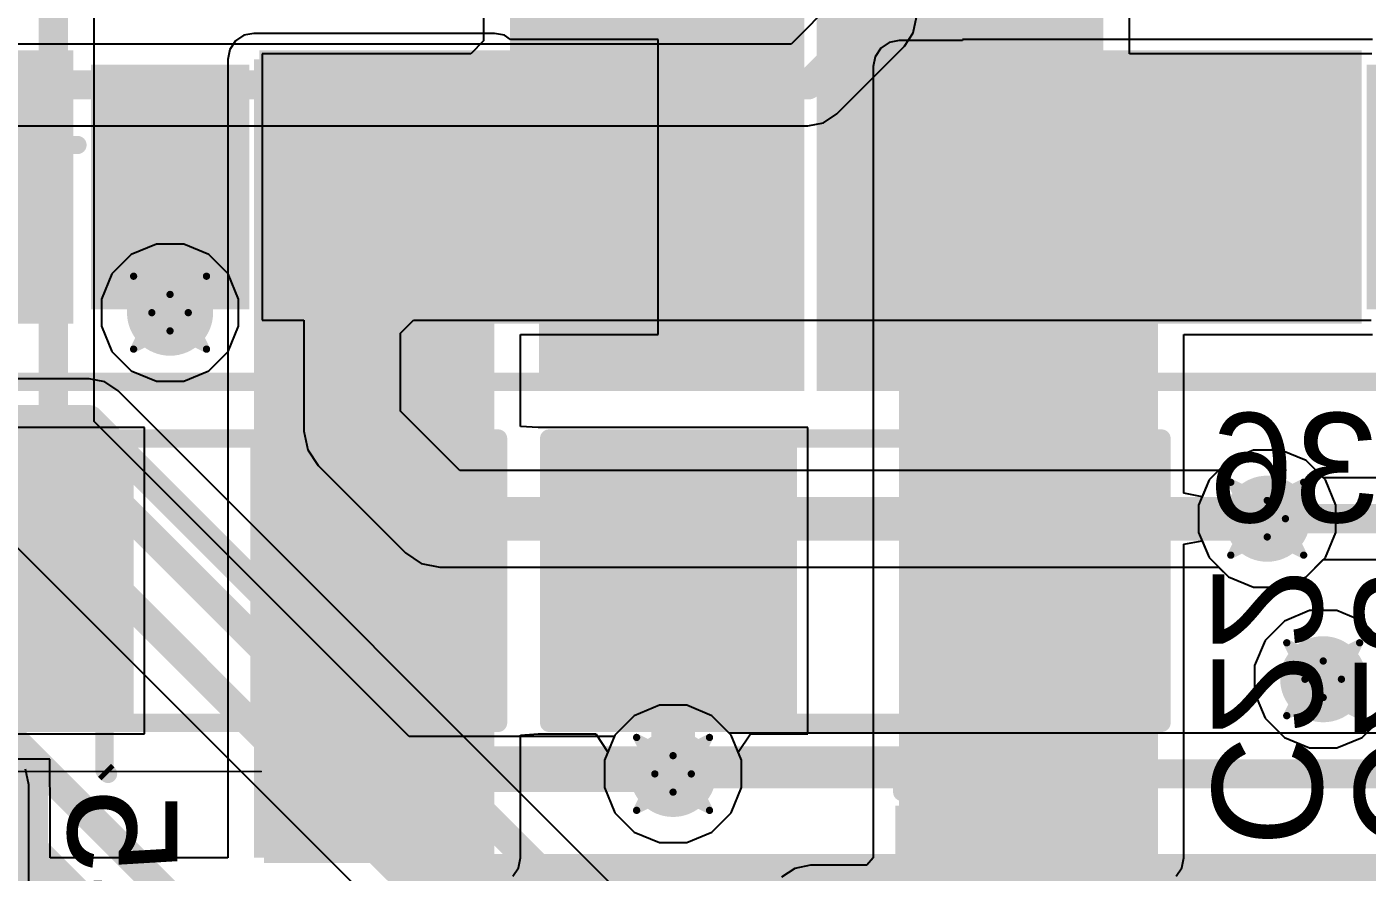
# Model space of a CAD drawing. Header units: inches. Extents: x -6 to 430, y 0 to 90.
# Drawn here: x 12.92 to 22.26, y 29.15 to 35.04 of the extents above; entities that cross this region are included whole.
import ezdxf

# ---------------------------------------------------------------- set-up
doc = ezdxf.new("R2010")
doc.units = ezdxf.units.IN
for name, color, linetype in [('Bottom Layer', 5, 'Continuous'), ('Bottom Overlay', 54, 'Continuous'), ('Bottom Paste', 16, 'Continuous'), ('Bottom Solder', 6, 'Continuous'), ('Drill Drawing', 1, 'Continuous'), ('Layer 1', 16, 'Continuous'), ('Layer 2', 76, 'Continuous'), ('Mechanical 1', 6, 'Continuous'), ('Top Layer', 1, 'Continuous'), ('Top Overlay', 2, 'Continuous'), ('Top Paste', 8, 'Continuous'), ('Top Solder', 216, 'Continuous'), ('Via Holes', 16, 'Continuous')]:
    doc.layers.add(name, color=color, linetype=linetype)
doc.styles.add('Arial', font='', dxfattribs={"height": 0.2})
doc.styles.get('Arial').set_extended_font_data('Arial')

msp = doc.modelspace()

# ---------------------------------------------------------------- hatches: boundary and pattern name
at = {"layer": 'Bottom Layer'}
for points in [[(13.1406, 33.0762), (10.6406, 33.0762), (10.6406, 34.7762), (13.1406, 34.7762)], [(14.5002, 29.2526), (16.1766, 29.2526), (16.1766, 34.8152), (14.5002, 34.8152)], [(17.1406, 33.0762), (14.6406, 33.0762), (14.6406, 34.7762), (17.1406, 34.7762)], [(20.7994, 34.7644), (18.996, 34.7644), (18.996, 29.2526), (20.7994, 29.2526)], [(19.6168, 34.7762), (22.1168, 34.7762), (22.1168, 33.0762), (19.6168, 33.0762)], [(13.5604, 30.294), (12.0364, 30.294), (12.0364, 32.072), (13.5604, 32.072)], [(16.1004, 30.294), (14.5764, 30.294), (14.5764, 32.072), (16.1004, 32.072)], [(18.1832, 30.294), (16.6592, 30.294), (16.6592, 32.072), (18.1832, 32.072)], [(20.7232, 30.294), (19.1992, 30.294), (19.1992, 32.072), (20.7232, 32.072)], [(14.5002, 29.2526), (16.075, 29.2526), (16.075, 29.5828), (14.5002, 29.5828)], [(14.6196, 29.5652), (16.0696, 29.5652), (16.0696, 29.2652), (14.6196, 29.2652)], [(20.589, 29.5828), (19.0142, 29.5828), (19.0142, 29.2526), (20.589, 29.2526)], [(19.0196, 29.5652), (20.4696, 29.5652), (20.4696, 29.2652), (19.0196, 29.2652)]]:
    msp.add_hatch(color=5, dxfattribs=at).paths.add_polyline_path(points)
h = msp.add_hatch(color=5, dxfattribs=at)
edge = h.paths.add_edge_path()
edge.add_arc((13.916, 33.0503), 0.3, 0, 360)
h = msp.add_hatch(color=5, dxfattribs=at)
edge = h.paths.add_edge_path()
edge.add_arc((21.5614, 31.6148), 0.3, 0, 360)
h = msp.add_hatch(color=5, dxfattribs=at)
edge = h.paths.add_edge_path()
edge.add_arc((21.9515, 30.4964), 0.3, 0, 360)
h = msp.add_hatch(color=5, dxfattribs=at)
edge = h.paths.add_edge_path()
edge.add_arc((17.4212, 29.8368), 0.3, 0, 360)
at = {"layer": 'Bottom Overlay'}
for points in [[(17.1906, 35.3481), (16.4866, 35.3481), (16.4866, 34.8502), (17.1906, 34.8502)], [(18.3356, 35.3481), (17.1686, 35.3481), (17.1686, 32.5046), (18.3356, 32.5046)], [(18.4218, 32.5043), (19.5888, 32.5043), (19.5888, 35.3478), (18.4218, 35.3478)], [(19.5668, 34.8502), (20.2708, 34.8502), (20.2708, 35.3481), (19.5668, 35.3481)], [(17.1906, 33.0022), (16.4866, 33.0022), (16.4866, 32.5043), (17.1906, 32.5043)], [(19.5668, 32.5043), (20.2708, 32.5043), (20.2708, 33.0022), (19.5668, 33.0022)]]:
    msp.add_hatch(color=54, dxfattribs=at).paths.add_polyline_path(points)
at = {"layer": 'Bottom Paste'}
for points in [[(13.1406, 33.0762), (10.6406, 33.0762), (10.6406, 34.7762), (13.1406, 34.7762)], [(17.1406, 33.0762), (14.6406, 33.0762), (14.6406, 34.7762), (17.1406, 34.7762)], [(19.6168, 34.7762), (22.1168, 34.7762), (22.1168, 33.0762), (19.6168, 33.0762)], [(13.5604, 30.294), (12.0364, 30.294), (12.0364, 32.072), (13.5604, 32.072)], [(16.1004, 30.294), (14.5764, 30.294), (14.5764, 32.072), (16.1004, 32.072)], [(18.1832, 30.294), (16.6592, 30.294), (16.6592, 32.072), (18.1832, 32.072)], [(20.7232, 30.294), (19.1992, 30.294), (19.1992, 32.072), (20.7232, 32.072)], [(14.6196, 29.5652), (16.0696, 29.5652), (16.0696, 29.2652), (14.6196, 29.2652)], [(19.0196, 29.5652), (20.4696, 29.5652), (20.4696, 29.2652), (19.0196, 29.2652)]]:
    msp.add_hatch(color=16, dxfattribs=at).paths.add_polyline_path(points)
at = {"layer": 'Bottom Solder'}
for points in [[(13.2422, 32.9746), (10.539, 32.9746), (10.539, 34.8778), (13.2422, 34.8778)], [(17.2422, 32.9746), (14.539, 32.9746), (14.539, 34.8778), (17.2422, 34.8778)], [(19.5152, 34.8778), (22.2184, 34.8778), (22.2184, 32.9746), (19.5152, 32.9746)], [(13.662, 30.1924), (11.9348, 30.1924), (11.9348, 32.1736), (13.662, 32.1736)], [(16.202, 30.1924), (14.4748, 30.1924), (14.4748, 32.1736), (16.202, 32.1736)], [(18.2848, 30.1924), (16.5576, 30.1924), (16.5576, 32.1736), (18.2848, 32.1736)], [(20.8248, 30.1924), (19.0976, 30.1924), (19.0976, 32.1736), (20.8248, 32.1736)], [(13.0016, 29.8622), (13.0016, 28.135), (11.0204, 28.135), (11.0204, 29.8622)], [(14.5696, 29.6152), (16.1196, 29.6152), (16.1196, 29.2152), (14.5696, 29.2152)], [(18.9696, 29.6152), (20.5196, 29.6152), (20.5196, 29.2152), (18.9696, 29.2152)]]:
    msp.add_hatch(color=6, dxfattribs=at).paths.add_polyline_path(points)
at = {"layer": 'Layer 1'}
h = msp.add_hatch(color=16, dxfattribs=at)
edge = h.paths.add_edge_path()
edge.add_arc((13.916, 33.0503), 0.3, 0, 360)
h = msp.add_hatch(color=16, dxfattribs=at)
edge = h.paths.add_edge_path()
edge.add_arc((21.5614, 31.6148), 0.3, 0, 360)
h = msp.add_hatch(color=16, dxfattribs=at)
edge = h.paths.add_edge_path()
edge.add_arc((21.9515, 30.4964), 0.3, 0, 360)
h = msp.add_hatch(color=16, dxfattribs=at)
edge = h.paths.add_edge_path()
edge.add_arc((17.4212, 29.8368), 0.3, 0, 360)
at = {"layer": 'Layer 2'}
h = msp.add_hatch(color=76, dxfattribs=at)
edge = h.paths.add_edge_path()
edge.add_arc((13.916, 33.0503), 0.3, 0, 360)
h = msp.add_hatch(color=76, dxfattribs=at)
edge = h.paths.add_edge_path()
edge.add_arc((21.5614, 31.6148), 0.3, 0, 360)
h = msp.add_hatch(color=76, dxfattribs=at)
edge = h.paths.add_edge_path()
edge.add_arc((21.9515, 30.4964), 0.3, 0, 360)
h = msp.add_hatch(color=76, dxfattribs=at)
edge = h.paths.add_edge_path()
edge.add_arc((17.4212, 29.8368), 0.3, 0, 360)
at = {"layer": 'Top Layer'}
for points in [[(13.466, 33.1762), (13.466, 34.6762), (14.366, 34.6762), (14.366, 33.1762)], [(14.736, 33.1762), (14.736, 34.6762), (15.636, 34.6762), (15.636, 33.1762)], [(16.006, 33.1762), (16.006, 34.6762), (16.906, 34.6762), (16.906, 33.1762)], [(17.276, 33.1762), (17.276, 34.6762), (18.176, 34.6762), (18.176, 33.1762)], [(18.546, 33.1762), (18.546, 34.6762), (19.446, 34.6762), (19.446, 33.1762)], [(19.816, 33.1762), (19.816, 34.6762), (20.716, 34.6762), (20.716, 33.1762)], [(21.086, 33.1762), (21.086, 34.6762), (21.986, 34.6762), (21.986, 33.1762)], [(14.2157, 33.9262), (13.6162, 33.9262), (13.6162, 33.0503), (14.2157, 33.0503)]]:
    msp.add_hatch(color=1, dxfattribs=at).paths.add_polyline_path(points)
h = msp.add_hatch(color=1, dxfattribs=at)
edge = h.paths.add_edge_path()
edge.add_arc((13.916, 33.0503), 0.3, 0, 360)
h = msp.add_hatch(color=1, dxfattribs=at)
edge = h.paths.add_edge_path()
edge.add_arc((21.5614, 31.6148), 0.3, 0, 360)
h = msp.add_hatch(color=1, dxfattribs=at)
edge = h.paths.add_edge_path()
edge.add_arc((21.9515, 30.4964), 0.3, 0, 360)
h = msp.add_hatch(color=1, dxfattribs=at)
edge = h.paths.add_edge_path()
edge.add_arc((17.4212, 29.8368), 0.3, 0, 360)
at = {"layer": 'Top Paste'}
for points in [[(13.466, 33.1762), (13.466, 34.6762), (14.366, 34.6762), (14.366, 33.1762)], [(14.736, 33.1762), (14.736, 34.6762), (15.636, 34.6762), (15.636, 33.1762)], [(16.006, 33.1762), (16.006, 34.6762), (16.906, 34.6762), (16.906, 33.1762)], [(17.276, 33.1762), (17.276, 34.6762), (18.176, 34.6762), (18.176, 33.1762)], [(18.546, 33.1762), (18.546, 34.6762), (19.446, 34.6762), (19.446, 33.1762)], [(19.816, 33.1762), (19.816, 34.6762), (20.716, 34.6762), (20.716, 33.1762)], [(21.086, 33.1762), (21.086, 34.6762), (21.986, 34.6762), (21.986, 33.1762)]]:
    msp.add_hatch(color=8, dxfattribs=at).paths.add_polyline_path(points)
at = {"layer": 'Top Solder'}
for points in [[(13.3644, 33.0746), (13.3644, 34.7778), (14.4676, 34.7778), (14.4676, 33.0746)], [(14.6344, 33.0746), (14.6344, 34.7778), (15.7376, 34.7778), (15.7376, 33.0746)], [(15.9044, 33.0746), (15.9044, 34.7778), (17.0076, 34.7778), (17.0076, 33.0746)], [(17.1744, 33.0746), (17.1744, 34.7778), (18.2776, 34.7778), (18.2776, 33.0746)], [(18.4444, 33.0746), (18.4444, 34.7778), (19.5476, 34.7778), (19.5476, 33.0746)], [(19.7144, 33.0746), (19.7144, 34.7778), (20.8176, 34.7778), (20.8176, 33.0746)], [(20.9844, 33.0746), (20.9844, 34.7778), (22.0876, 34.7778), (22.0876, 33.0746)], [(22.2544, 33.0746), (22.2544, 34.7778), (23.3576, 34.7778), (23.3576, 33.0746)]]:
    msp.add_hatch(color=216, dxfattribs=at).paths.add_polyline_path(points)
at = {"layer": 'Via Holes'}
h = msp.add_hatch(color=7, dxfattribs=at)
edge = h.paths.add_edge_path()
edge.add_arc((13.916, 33.0503), 0.15, 0, 360)
h = msp.add_hatch(color=7, dxfattribs=at)
edge = h.paths.add_edge_path()
edge.add_arc((21.5614, 31.6148), 0.15, 0, 360)
h = msp.add_hatch(color=7, dxfattribs=at)
edge = h.paths.add_edge_path()
edge.add_arc((21.9515, 30.4964), 0.15, 0, 360)
h = msp.add_hatch(color=7, dxfattribs=at)
edge = h.paths.add_edge_path()
edge.add_arc((17.4212, 29.8368), 0.15, 0, 360)

# ---------------------------------------------------------------- linework, layer by layer
at = {"layer": 'Bottom Layer'}
for p, q in [((14.372, 34.9434), (14.3327, 34.8846)), ((14.4308, 34.9827), (14.372, 34.9434)), ((14.5002, 34.9965), (14.4308, 34.9827)), ((16.1766, 34.9965), (14.5002, 34.9965)), ((16.246, 34.9827), (16.1766, 34.9965)), ((16.2889, 34.954), (16.246, 34.9827)), ((17.3184, 34.954), (16.2889, 34.954)), ((17.3184, 32.8984), (17.3184, 34.954)), ((18.996, 34.9457), (18.9266, 34.9319)), ((19.439, 34.9457), (18.996, 34.9457)), ((22.2946, 34.954), (19.439, 34.954)), ((19.439, 34.954), (19.439, 34.9457)), ((14.3327, 34.8846), (14.3189, 34.8152)), ((18.8678, 34.8926), (18.8285, 34.8338)), ((18.9266, 34.9319), (18.8678, 34.8926)), ((14.3189, 34.8152), (14.3189, 29.5828)), ((18.8285, 34.8338), (18.8147, 34.7644)), ((18.8147, 34.7644), (18.8147, 29.2526)), ((16.3579, 32.2582), (16.3579, 32.8984)), ((16.3579, 32.8984), (17.3184, 32.8984)), ((20.9807, 31.7932), (20.9807, 32.8984)), ((20.9807, 32.8984), (22.2143, 32.8984)), ((22.2143, 32.8984), (22.2946, 32.8984)), ((13.7382, 32.2498), (12.097, 32.2498)), ((13.7382, 30.1162), (13.7382, 32.2498)), ((16.4814, 32.2498), (16.3579, 32.2582)), ((16.4849, 32.2498), (16.4814, 32.2498)), ((18.361, 32.2498), (16.4849, 32.2498)), ((18.361, 30.1162), (18.361, 32.2498)), ((21.4664, 32.0926), (21.2907, 32.0199)), ((21.6564, 32.0926), (21.4664, 32.0926)), ((21.8321, 32.0199), (21.6564, 32.0926)), ((21.2907, 32.0199), (21.1563, 31.8855)), ((21.9665, 31.8855), (21.8321, 32.0199)), ((21.1563, 31.8855), (21.1077, 31.768)), ((22.0392, 31.7098), (21.9665, 31.8855)), ((21.1077, 31.768), (20.9807, 31.7932)), ((22.0392, 31.5198), (22.0392, 31.7098)), ((21.9665, 31.3441), (22.0392, 31.5198)), ((20.9807, 31.4364), (21.1077, 31.4616)), ((20.9807, 29.2526), (20.9807, 31.4364)), ((21.1077, 31.4616), (21.1563, 31.3441)), ((21.1563, 31.3441), (21.2907, 31.2097)), ((21.8321, 31.2097), (21.9665, 31.3441)), ((21.2907, 31.2097), (21.4664, 31.137)), ((21.6564, 31.137), (21.8321, 31.2097)), ((21.4664, 31.137), (21.6564, 31.137)), ((11.8586, 30.1162), (13.7382, 30.1162)), ((16.3579, 30.1078), (16.4814, 30.1162)), ((16.3579, 29.2526), (16.3579, 30.1078)), ((16.4814, 30.1162), (16.4849, 30.1162)), ((16.4849, 30.1162), (16.8823, 30.1162)), ((16.8823, 30.1162), (16.9672, 29.9892)), ((17.8752, 29.9892), (17.9601, 30.1162)), ((17.9601, 30.1162), (18.361, 30.1162)), ((16.9672, 29.9892), (16.9434, 29.9318)), ((17.899, 29.9318), (17.8752, 29.9892)), ((13.0778, 29.9384), (10.9442, 29.9384)), ((13.0778, 29.7527), (13.0778, 29.9384)), ((16.9434, 29.9318), (16.9434, 29.7418)), ((17.899, 29.7418), (17.899, 29.9318)), ((13.0813, 29.7352), (13.0778, 29.7527)), ((13.0813, 29.2519), (13.0813, 29.7352)), ((16.9434, 29.7418), (17.0161, 29.5661)), ((17.8263, 29.5661), (17.899, 29.7418)), ((14.3189, 29.5828), (14.3189, 29.2526)), ((17.0161, 29.5661), (17.1505, 29.4317)), ((17.6919, 29.4317), (17.8263, 29.5661)), ((17.1505, 29.4317), (17.3262, 29.359)), ((17.5162, 29.359), (17.6919, 29.4317)), ((17.3262, 29.359), (17.5162, 29.359)), ((14.3183, 29.2519), (13.0813, 29.2519)), ((14.3189, 29.2526), (14.3183, 29.2519)), ((16.3441, 29.1832), (16.3579, 29.2526)), ((18.8147, 29.2526), (18.7716, 29.2001)), ((20.9669, 29.1832), (20.9807, 29.2526)), ((16.3048, 29.1244), (16.3441, 29.1832)), ((18.2702, 29.1784), (18.1778, 29.1166)), ((18.3792, 29.2001), (18.2702, 29.1784)), ((18.7716, 29.2001), (18.3792, 29.2001)), ((18.3792, 29.2001), (18.3792, 29.2001)), ((20.9276, 29.1244), (20.9669, 29.1832))]:
    msp.add_line(p, q, dxfattribs=at)
for points in [[(12.4682, 30.8528, 0.3048, 0.3048, 0), (12.7984, 31.183, 0.3048, 0.3048, 0)], [(17.4212, 29.8368, 0.3048, 0.3048, 0), (17.4212, 31.183, 0.3048, 0.3048, 0)]]:
    msp.add_lwpolyline(points, format="xyseb", dxfattribs=at)
for points in [[(12.7222, 31.183, 0.1524, 0.1524, 1), (12.8746, 31.183, 0.1524, 0.1524, 1)], [(17.345, 31.183, 0.1524, 0.1524, 1), (17.4974, 31.183, 0.1524, 0.1524, 1)], [(17.345, 29.8368, 0.1524, 0.1524, 1), (17.4974, 29.8368, 0.1524, 0.1524, 1)]]:
    msp.add_lwpolyline(points, format="xyseb", close=True, dxfattribs=at)
at = {"layer": 'Bottom Overlay'}
for points in [[(11.8294, 32.5685, 0.127, 0.127, 0), (16.5487, 32.5685, 0.127, 0.127, 0)], [(20.2087, 32.5685, 0.127, 0.127, 0), (24.928, 32.5685, 0.127, 0.127, 0)], [(11.9348, 32.1736, 0.127, 0.127, 0), (16.202, 32.1736, 0.127, 0.127, 0)], [(16.202, 30.1924, 0.127, 0.127, 0), (16.202, 32.1736, 0.127, 0.127, 0)], [(16.5576, 30.1924, 0.127, 0.127, 0), (16.5576, 32.1736, 0.127, 0.127, 0)], [(16.5576, 32.1736, 0.127, 0.127, 0), (20.8248, 32.1736, 0.127, 0.127, 0)], [(20.8248, 30.1924, 0.127, 0.127, 0), (20.8248, 32.1736, 0.127, 0.127, 0)], [(11.9348, 30.1924, 0.127, 0.127, 0), (16.202, 30.1924, 0.127, 0.127, 0)], [(13.4588, 29.8622, 0.127, 0.127, 0), (13.4588, 30.167, 0.127, 0.127, 0)], [(16.5576, 30.1924, 0.127, 0.127, 0), (20.8248, 30.1924, 0.127, 0.127, 0)], [(16.0714, 29.7106, 0.127, 0.127, 0), (16.0714, 29.9646, 0.127, 0.127, 0)], [(16.0714, 29.9646, 0.127, 0.127, 0), (19.0178, 29.9646, 0.127, 0.127, 0)], [(19.0178, 29.7106, 0.127, 0.127, 0), (19.0178, 29.9646, 0.127, 0.127, 0)], [(11.0204, 29.8622, 0.127, 0.127, 0), (13.0016, 29.8622, 0.127, 0.127, 0)], [(13.0016, 25.595, 0.127, 0.127, 0), (13.0016, 29.8622, 0.127, 0.127, 0)], [(13.4588, 29.8622, 0.127, 0.127, 0), (13.4842, 29.8368, 0.127, 0.127, 0)]]:
    msp.add_lwpolyline(points, format="xyseb", dxfattribs=at)
for points in [[(16.517, 32.5685, 0.0635, 0.0635, 1), (16.5805, 32.5685, 0.0635, 0.0635, 1)], [(20.1769, 32.5685, 0.0635, 0.0635, 1), (20.2404, 32.5685, 0.0635, 0.0635, 1)], [(16.1702, 32.1736, 0.0635, 0.0635, 1), (16.2337, 32.1736, 0.0635, 0.0635, 1)], [(16.1702, 32.1736, 0.0635, 0.0635, 1), (16.2337, 32.1736, 0.0635, 0.0635, 1)], [(16.5258, 32.1736, 0.0635, 0.0635, 1), (16.5893, 32.1736, 0.0635, 0.0635, 1)], [(16.5258, 32.1736, 0.0635, 0.0635, 1), (16.5893, 32.1736, 0.0635, 0.0635, 1)], [(20.793, 32.1736, 0.0635, 0.0635, 1), (20.8565, 32.1736, 0.0635, 0.0635, 1)], [(20.793, 32.1736, 0.0635, 0.0635, 1), (20.8565, 32.1736, 0.0635, 0.0635, 1)], [(13.427, 30.167, 0.0635, 0.0635, 1), (13.4905, 30.167, 0.0635, 0.0635, 1)], [(16.1702, 30.1924, 0.0635, 0.0635, 1), (16.2337, 30.1924, 0.0635, 0.0635, 1)], [(16.1702, 30.1924, 0.0635, 0.0635, 1), (16.2337, 30.1924, 0.0635, 0.0635, 1)], [(16.5258, 30.1924, 0.0635, 0.0635, 1), (16.5893, 30.1924, 0.0635, 0.0635, 1)], [(16.5258, 30.1924, 0.0635, 0.0635, 1), (16.5893, 30.1924, 0.0635, 0.0635, 1)], [(20.793, 30.1924, 0.0635, 0.0635, 1), (20.8565, 30.1924, 0.0635, 0.0635, 1)], [(20.793, 30.1924, 0.0635, 0.0635, 1), (20.8565, 30.1924, 0.0635, 0.0635, 1)], [(16.0397, 29.9646, 0.0635, 0.0635, 1), (16.1032, 29.9646, 0.0635, 0.0635, 1)], [(16.0397, 29.9646, 0.0635, 0.0635, 1), (16.1032, 29.9646, 0.0635, 0.0635, 1)], [(18.9861, 29.9646, 0.0635, 0.0635, 1), (19.0496, 29.9646, 0.0635, 0.0635, 1)], [(18.9861, 29.9646, 0.0635, 0.0635, 1), (19.0496, 29.9646, 0.0635, 0.0635, 1)], [(12.9698, 29.8622, 0.0635, 0.0635, 1), (13.0333, 29.8622, 0.0635, 0.0635, 1)], [(12.9698, 29.8622, 0.0635, 0.0635, 1), (13.0333, 29.8622, 0.0635, 0.0635, 1)], [(13.427, 29.8622, 0.0635, 0.0635, 1), (13.4905, 29.8622, 0.0635, 0.0635, 1)], [(13.427, 29.8622, 0.0635, 0.0635, 1), (13.4905, 29.8622, 0.0635, 0.0635, 1)], [(13.4524, 29.8368, 0.0635, 0.0635, 1), (13.5159, 29.8368, 0.0635, 0.0635, 1)], [(16.0397, 29.7106, 0.0635, 0.0635, 1), (16.1032, 29.7106, 0.0635, 0.0635, 1)], [(18.9861, 29.7106, 0.0635, 0.0635, 1), (19.0496, 29.7106, 0.0635, 0.0635, 1)]]:
    msp.add_lwpolyline(points, format="xyseb", close=True, dxfattribs=at)
at = {"layer": 'Drill Drawing'}
for points in [[(13.662, 33.3043, 0.0508, 0.0508, 0), (13.916, 33.1773, 0.0508, 0.0508, 0)], [(13.662, 33.3043, 0.0508, 0.0508, 0), (13.789, 33.0503, 0.0508, 0.0508, 0)], [(13.916, 33.1773, 0.0508, 0.0508, 0), (14.17, 33.3043, 0.0508, 0.0508, 0)], [(14.043, 33.0503, 0.0508, 0.0508, 0), (14.17, 33.3043, 0.0508, 0.0508, 0)], [(13.662, 32.7963, 0.0508, 0.0508, 0), (13.789, 33.0503, 0.0508, 0.0508, 0)], [(14.043, 33.0503, 0.0508, 0.0508, 0), (14.17, 32.7963, 0.0508, 0.0508, 0)], [(13.662, 32.7963, 0.0508, 0.0508, 0), (13.916, 32.9233, 0.0508, 0.0508, 0)], [(13.916, 32.9233, 0.0508, 0.0508, 0), (14.17, 32.7963, 0.0508, 0.0508, 0)], [(21.3074, 31.8688, 0.0508, 0.0508, 0), (21.5614, 31.7418, 0.0508, 0.0508, 0)], [(21.3074, 31.8688, 0.0508, 0.0508, 0), (21.4344, 31.6148, 0.0508, 0.0508, 0)], [(21.5614, 31.7418, 0.0508, 0.0508, 0), (21.8154, 31.8688, 0.0508, 0.0508, 0)], [(21.6884, 31.6148, 0.0508, 0.0508, 0), (21.8154, 31.8688, 0.0508, 0.0508, 0)], [(21.3074, 31.3608, 0.0508, 0.0508, 0), (21.4344, 31.6148, 0.0508, 0.0508, 0)], [(21.6884, 31.6148, 0.0508, 0.0508, 0), (21.8154, 31.3608, 0.0508, 0.0508, 0)], [(21.3074, 31.3608, 0.0508, 0.0508, 0), (21.5614, 31.4878, 0.0508, 0.0508, 0)], [(21.5614, 31.4878, 0.0508, 0.0508, 0), (21.8154, 31.3608, 0.0508, 0.0508, 0)], [(21.6975, 30.7504, 0.0508, 0.0508, 0), (21.9515, 30.6234, 0.0508, 0.0508, 0)], [(21.6975, 30.7504, 0.0508, 0.0508, 0), (21.8245, 30.4964, 0.0508, 0.0508, 0)], [(21.9515, 30.6234, 0.0508, 0.0508, 0), (22.2055, 30.7504, 0.0508, 0.0508, 0)], [(22.0785, 30.4964, 0.0508, 0.0508, 0), (22.2055, 30.7504, 0.0508, 0.0508, 0)], [(21.6975, 30.2424, 0.0508, 0.0508, 0), (21.8245, 30.4964, 0.0508, 0.0508, 0)], [(22.0785, 30.4964, 0.0508, 0.0508, 0), (22.2055, 30.2424, 0.0508, 0.0508, 0)], [(21.6975, 30.2424, 0.0508, 0.0508, 0), (21.9515, 30.3694, 0.0508, 0.0508, 0)], [(21.9515, 30.3694, 0.0508, 0.0508, 0), (22.2055, 30.2424, 0.0508, 0.0508, 0)], [(17.1672, 30.0908, 0.0508, 0.0508, 0), (17.4212, 29.9638, 0.0508, 0.0508, 0)], [(17.1672, 30.0908, 0.0508, 0.0508, 0), (17.2942, 29.8368, 0.0508, 0.0508, 0)], [(17.4212, 29.9638, 0.0508, 0.0508, 0), (17.6752, 30.0908, 0.0508, 0.0508, 0)], [(17.5482, 29.8368, 0.0508, 0.0508, 0), (17.6752, 30.0908, 0.0508, 0.0508, 0)], [(17.1672, 29.5828, 0.0508, 0.0508, 0), (17.2942, 29.8368, 0.0508, 0.0508, 0)], [(17.5482, 29.8368, 0.0508, 0.0508, 0), (17.6752, 29.5828, 0.0508, 0.0508, 0)], [(17.1672, 29.5828, 0.0508, 0.0508, 0), (17.4212, 29.7098, 0.0508, 0.0508, 0)], [(17.4212, 29.7098, 0.0508, 0.0508, 0), (17.6752, 29.5828, 0.0508, 0.0508, 0)]]:
    msp.add_lwpolyline(points, format="xyseb", dxfattribs=at)
for points in [[(13.6493, 33.3043, 0.0254, 0.0254, 1), (13.6747, 33.3043, 0.0254, 0.0254, 1)], [(13.6493, 33.3043, 0.0254, 0.0254, 1), (13.6747, 33.3043, 0.0254, 0.0254, 1)], [(14.1573, 33.3043, 0.0254, 0.0254, 1), (14.1827, 33.3043, 0.0254, 0.0254, 1)], [(14.1573, 33.3043, 0.0254, 0.0254, 1), (14.1827, 33.3043, 0.0254, 0.0254, 1)], [(13.9033, 33.1773, 0.0254, 0.0254, 1), (13.9287, 33.1773, 0.0254, 0.0254, 1)], [(13.9033, 33.1773, 0.0254, 0.0254, 1), (13.9287, 33.1773, 0.0254, 0.0254, 1)], [(13.7763, 33.0503, 0.0254, 0.0254, 1), (13.8017, 33.0503, 0.0254, 0.0254, 1)], [(13.7763, 33.0503, 0.0254, 0.0254, 1), (13.8017, 33.0503, 0.0254, 0.0254, 1)], [(14.0303, 33.0503, 0.0254, 0.0254, 1), (14.0557, 33.0503, 0.0254, 0.0254, 1)], [(14.0303, 33.0503, 0.0254, 0.0254, 1), (14.0557, 33.0503, 0.0254, 0.0254, 1)], [(13.9033, 32.9233, 0.0254, 0.0254, 1), (13.9287, 32.9233, 0.0254, 0.0254, 1)], [(13.9033, 32.9233, 0.0254, 0.0254, 1), (13.9287, 32.9233, 0.0254, 0.0254, 1)], [(13.6493, 32.7963, 0.0254, 0.0254, 1), (13.6747, 32.7963, 0.0254, 0.0254, 1)], [(13.6493, 32.7963, 0.0254, 0.0254, 1), (13.6747, 32.7963, 0.0254, 0.0254, 1)], [(14.1573, 32.7963, 0.0254, 0.0254, 1), (14.1827, 32.7963, 0.0254, 0.0254, 1)], [(14.1573, 32.7963, 0.0254, 0.0254, 1), (14.1827, 32.7963, 0.0254, 0.0254, 1)], [(21.2947, 31.8688, 0.0254, 0.0254, 1), (21.3201, 31.8688, 0.0254, 0.0254, 1)], [(21.2947, 31.8688, 0.0254, 0.0254, 1), (21.3201, 31.8688, 0.0254, 0.0254, 1)], [(21.8027, 31.8688, 0.0254, 0.0254, 1), (21.8281, 31.8688, 0.0254, 0.0254, 1)], [(21.8027, 31.8688, 0.0254, 0.0254, 1), (21.8281, 31.8688, 0.0254, 0.0254, 1)], [(21.5487, 31.7418, 0.0254, 0.0254, 1), (21.5741, 31.7418, 0.0254, 0.0254, 1)], [(21.5487, 31.7418, 0.0254, 0.0254, 1), (21.5741, 31.7418, 0.0254, 0.0254, 1)], [(21.4217, 31.6148, 0.0254, 0.0254, 1), (21.4471, 31.6148, 0.0254, 0.0254, 1)], [(21.4217, 31.6148, 0.0254, 0.0254, 1), (21.4471, 31.6148, 0.0254, 0.0254, 1)], [(21.6757, 31.6148, 0.0254, 0.0254, 1), (21.7011, 31.6148, 0.0254, 0.0254, 1)], [(21.6757, 31.6148, 0.0254, 0.0254, 1), (21.7011, 31.6148, 0.0254, 0.0254, 1)], [(21.5487, 31.4878, 0.0254, 0.0254, 1), (21.5741, 31.4878, 0.0254, 0.0254, 1)], [(21.5487, 31.4878, 0.0254, 0.0254, 1), (21.5741, 31.4878, 0.0254, 0.0254, 1)], [(21.2947, 31.3608, 0.0254, 0.0254, 1), (21.3201, 31.3608, 0.0254, 0.0254, 1)], [(21.2947, 31.3608, 0.0254, 0.0254, 1), (21.3201, 31.3608, 0.0254, 0.0254, 1)], [(21.8027, 31.3608, 0.0254, 0.0254, 1), (21.8281, 31.3608, 0.0254, 0.0254, 1)], [(21.8027, 31.3608, 0.0254, 0.0254, 1), (21.8281, 31.3608, 0.0254, 0.0254, 1)], [(21.6848, 30.7504, 0.0254, 0.0254, 1), (21.7102, 30.7504, 0.0254, 0.0254, 1)], [(21.6848, 30.7504, 0.0254, 0.0254, 1), (21.7102, 30.7504, 0.0254, 0.0254, 1)], [(22.1928, 30.7504, 0.0254, 0.0254, 1), (22.2182, 30.7504, 0.0254, 0.0254, 1)], [(22.1928, 30.7504, 0.0254, 0.0254, 1), (22.2182, 30.7504, 0.0254, 0.0254, 1)], [(21.9388, 30.6234, 0.0254, 0.0254, 1), (21.9642, 30.6234, 0.0254, 0.0254, 1)], [(21.9388, 30.6234, 0.0254, 0.0254, 1), (21.9642, 30.6234, 0.0254, 0.0254, 1)], [(21.8118, 30.4964, 0.0254, 0.0254, 1), (21.8372, 30.4964, 0.0254, 0.0254, 1)], [(21.8118, 30.4964, 0.0254, 0.0254, 1), (21.8372, 30.4964, 0.0254, 0.0254, 1)], [(22.0658, 30.4964, 0.0254, 0.0254, 1), (22.0912, 30.4964, 0.0254, 0.0254, 1)], [(22.0658, 30.4964, 0.0254, 0.0254, 1), (22.0912, 30.4964, 0.0254, 0.0254, 1)], [(21.9388, 30.3694, 0.0254, 0.0254, 1), (21.9642, 30.3694, 0.0254, 0.0254, 1)], [(21.9388, 30.3694, 0.0254, 0.0254, 1), (21.9642, 30.3694, 0.0254, 0.0254, 1)], [(21.6848, 30.2424, 0.0254, 0.0254, 1), (21.7102, 30.2424, 0.0254, 0.0254, 1)], [(21.6848, 30.2424, 0.0254, 0.0254, 1), (21.7102, 30.2424, 0.0254, 0.0254, 1)], [(22.1928, 30.2424, 0.0254, 0.0254, 1), (22.2182, 30.2424, 0.0254, 0.0254, 1)], [(22.1928, 30.2424, 0.0254, 0.0254, 1), (22.2182, 30.2424, 0.0254, 0.0254, 1)], [(17.1545, 30.0908, 0.0254, 0.0254, 1), (17.1799, 30.0908, 0.0254, 0.0254, 1)], [(17.1545, 30.0908, 0.0254, 0.0254, 1), (17.1799, 30.0908, 0.0254, 0.0254, 1)], [(17.6625, 30.0908, 0.0254, 0.0254, 1), (17.6879, 30.0908, 0.0254, 0.0254, 1)], [(17.6625, 30.0908, 0.0254, 0.0254, 1), (17.6879, 30.0908, 0.0254, 0.0254, 1)], [(17.4085, 29.9638, 0.0254, 0.0254, 1), (17.4339, 29.9638, 0.0254, 0.0254, 1)], [(17.4085, 29.9638, 0.0254, 0.0254, 1), (17.4339, 29.9638, 0.0254, 0.0254, 1)], [(17.2815, 29.8368, 0.0254, 0.0254, 1), (17.3069, 29.8368, 0.0254, 0.0254, 1)], [(17.2815, 29.8368, 0.0254, 0.0254, 1), (17.3069, 29.8368, 0.0254, 0.0254, 1)], [(17.5355, 29.8368, 0.0254, 0.0254, 1), (17.5609, 29.8368, 0.0254, 0.0254, 1)], [(17.5355, 29.8368, 0.0254, 0.0254, 1), (17.5609, 29.8368, 0.0254, 0.0254, 1)], [(17.4085, 29.7098, 0.0254, 0.0254, 1), (17.4339, 29.7098, 0.0254, 0.0254, 1)], [(17.4085, 29.7098, 0.0254, 0.0254, 1), (17.4339, 29.7098, 0.0254, 0.0254, 1)], [(17.1545, 29.5828, 0.0254, 0.0254, 1), (17.1799, 29.5828, 0.0254, 0.0254, 1)], [(17.1545, 29.5828, 0.0254, 0.0254, 1), (17.1799, 29.5828, 0.0254, 0.0254, 1)], [(17.6625, 29.5828, 0.0254, 0.0254, 1), (17.6879, 29.5828, 0.0254, 0.0254, 1)], [(17.6625, 29.5828, 0.0254, 0.0254, 1), (17.6879, 29.5828, 0.0254, 0.0254, 1)]]:
    msp.add_lwpolyline(points, format="xyseb", close=True, dxfattribs=at)
at = {"layer": 'Layer 1'}
for p, q in [((18.5471, 35.2264), (18.243, 34.9223)), ((19.0952, 34.9994), (19.1169, 35.1084)), ((19.0335, 34.907), (19.0952, 34.9994)), ((18.243, 34.9223), (11.1419, 34.9223)), ((18.5624, 34.436), (19.0334, 34.907)), ((19.0334, 34.907), (19.0335, 34.907)), ((18.361, 34.3525), (18.47, 34.3742)), ((18.47, 34.3742), (18.5624, 34.436)), ((9.4869, 34.3525), (18.361, 34.3525)), ((18.361, 34.3525), (18.361, 34.3525)), ((13.353, 32.5897), (12.01, 32.5897)), ((13.462, 32.568), (13.353, 32.5897)), ((13.353, 32.5897), (13.353, 32.5897)), ((13.5544, 32.5063), (13.462, 32.568)), ((17.1836, 28.8771), (13.5544, 32.5063)), ((21.4664, 32.0926), (21.2907, 32.0199)), ((21.6564, 32.0926), (21.4664, 32.0926)), ((21.8321, 32.0199), (21.6564, 32.0926)), ((21.2907, 32.0199), (21.1563, 31.8855)), ((21.9665, 31.8855), (21.8321, 32.0199)), ((21.1563, 31.8855), (21.0836, 31.7098)), ((22.0392, 31.7098), (21.9665, 31.8855)), ((21.0836, 31.7098), (21.0836, 31.5198)), ((22.0392, 31.5198), (22.0392, 31.7098)), ((21.0836, 31.5198), (21.1563, 31.3441)), ((21.9665, 31.3441), (22.0392, 31.5198)), ((21.1563, 31.3441), (21.2907, 31.2097)), ((21.8321, 31.2097), (21.9665, 31.3441)), ((21.2907, 31.2097), (21.4664, 31.137)), ((21.6564, 31.137), (21.8321, 31.2097)), ((21.4664, 31.137), (21.6564, 31.137)), ((17.3262, 30.3146), (17.1505, 30.2419)), ((17.5162, 30.3146), (17.3262, 30.3146)), ((17.6919, 30.2419), (17.5162, 30.3146)), ((17.1505, 30.2419), (17.0161, 30.1075)), ((17.8263, 30.1075), (17.6919, 30.2419)), ((17.0161, 30.1075), (16.9434, 29.9318)), ((17.899, 29.9318), (17.8263, 30.1075)), ((16.9434, 29.9318), (16.9434, 29.7418)), ((17.899, 29.7418), (17.899, 29.9318)), ((16.9434, 29.7418), (17.0161, 29.5661)), ((17.8263, 29.5661), (17.899, 29.7418)), ((17.0161, 29.5661), (17.1505, 29.4317)), ((17.6919, 29.4317), (17.8263, 29.5661)), ((17.1505, 29.4317), (17.3262, 29.359)), ((17.5162, 29.359), (17.6919, 29.4317)), ((17.3262, 29.359), (17.5162, 29.359))]:
    msp.add_line(p, q, dxfattribs=at)
for points in [[(6.3645, 35.9132, 0.2032, 0.2032, 0), (15.1731, 27.1046, 0.2032, 0.2032, 0)], [(18.832, 35.1084, 0.2032, 0.2032, 0), (18.832, 35.8196, 0.2032, 0.2032, 0)], [(18.361, 34.6374, 0.2032, 0.2032, 0), (18.832, 35.1084, 0.2032, 0.2032, 0)], [(7.9692, 34.9288, 0.2032, 0.2032, 0), (14.9916, 27.9064, 0.2032, 0.2032, 0)], [(9.2236, 34.6374, 0.2032, 0.2032, 0), (18.361, 34.6374, 0.2032, 0.2032, 0)], [(11.6192, 32.3048, 0.2032, 0.2032, 0), (13.353, 32.3048, 0.2032, 0.2032, 0)], [(13.353, 32.3048, 0.2032, 0.2032, 0), (17.0656, 28.5922, 0.2032, 0.2032, 0)]]:
    msp.add_lwpolyline(points, format="xyseb", dxfattribs=at)
for points in [[(18.7812, 35.1084, 0.1016, 0.1016, 1), (18.8828, 35.1084, 0.1016, 0.1016, 1)], [(18.7812, 35.1084, 0.1016, 0.1016, 1), (18.8828, 35.1084, 0.1016, 0.1016, 1)], [(18.3102, 34.6374, 0.1016, 0.1016, 1), (18.4118, 34.6374, 0.1016, 0.1016, 1)], [(18.3102, 34.6374, 0.1016, 0.1016, 1), (18.4118, 34.6374, 0.1016, 0.1016, 1)], [(13.3022, 32.3048, 0.1016, 0.1016, 1), (13.4038, 32.3048, 0.1016, 0.1016, 1)], [(13.3022, 32.3048, 0.1016, 0.1016, 1), (13.4038, 32.3048, 0.1016, 0.1016, 1)]]:
    msp.add_lwpolyline(points, format="xyseb", close=True, dxfattribs=at)
at = {"layer": 'Layer 2'}
for p, q in [((13.6453, 33.4553), (13.5109, 33.3209)), ((13.821, 33.5281), (13.6453, 33.4553)), ((14.011, 33.5281), (13.821, 33.5281)), ((14.1867, 33.4553), (14.011, 33.5281)), ((14.3211, 33.3209), (14.1867, 33.4553)), ((13.5109, 33.3209), (13.4382, 33.1453)), ((14.3938, 33.1453), (14.3211, 33.3209)), ((13.4382, 33.1453), (13.4382, 32.9552)), ((14.3938, 32.9552), (14.3938, 33.1453)), ((13.4382, 32.9552), (13.5109, 32.7796)), ((14.3211, 32.7796), (14.3938, 32.9552)), ((13.5109, 32.7796), (13.6453, 32.6452)), ((14.1867, 32.6452), (14.3211, 32.7796)), ((13.6453, 32.6452), (13.821, 32.5725)), ((14.011, 32.5725), (14.1867, 32.6452)), ((13.821, 32.5725), (14.011, 32.5725)), ((21.4664, 32.0926), (21.2907, 32.0199)), ((21.6564, 32.0926), (21.4664, 32.0926)), ((21.8321, 32.0199), (21.6564, 32.0926)), ((21.2907, 32.0199), (21.1563, 31.8855)), ((21.9522, 31.8997), (21.8321, 32.0199)), ((21.1563, 31.8855), (21.0836, 31.7098)), ((23.3051, 31.8997), (21.9522, 31.8997)), ((21.0836, 31.7098), (21.0836, 31.5198)), ((21.0836, 31.5198), (21.1563, 31.3441)), ((21.1563, 31.3441), (21.2907, 31.2097)), ((21.8321, 31.2097), (21.9522, 31.3299)), ((21.9522, 31.3299), (24.2792, 31.3299)), ((21.2907, 31.2097), (21.4664, 31.137)), ((21.6564, 31.137), (21.8321, 31.2097)), ((21.4664, 31.137), (21.6564, 31.137)), ((21.8564, 30.9742), (21.6808, 30.9015)), ((22.0465, 30.9742), (21.8564, 30.9742)), ((22.2221, 30.9015), (22.0465, 30.9742)), ((21.6808, 30.9015), (21.5464, 30.767)), ((22.3565, 30.767), (22.2221, 30.9015)), ((21.5464, 30.767), (21.4737, 30.5914)), ((21.4737, 30.5914), (21.4737, 30.4014)), ((21.4737, 30.4014), (21.5464, 30.2257)), ((17.3262, 30.3146), (17.1505, 30.2419)), ((17.5162, 30.3146), (17.3262, 30.3146)), ((17.6919, 30.2419), (17.5162, 30.3146)), ((17.1505, 30.2419), (17.0161, 30.1075)), ((17.8263, 30.1075), (17.6919, 30.2419)), ((21.5464, 30.2257), (21.6808, 30.0913)), ((22.2221, 30.0913), (22.3565, 30.2257)), ((17.0161, 30.1075), (16.9434, 29.9318)), ((17.899, 29.9318), (17.8263, 30.1075)), ((21.6808, 30.0913), (21.8564, 30.0186)), ((22.0465, 30.0186), (22.2221, 30.0913)), ((21.8564, 30.0186), (22.0465, 30.0186)), ((16.9434, 29.9318), (16.9434, 29.7418)), ((17.899, 29.7418), (17.899, 29.9318)), ((16.9434, 29.7418), (17.0161, 29.5661)), ((17.8263, 29.5661), (17.899, 29.7418)), ((17.0161, 29.5661), (17.1505, 29.4317)), ((17.6919, 29.4317), (17.8263, 29.5661)), ((17.1505, 29.4317), (17.3262, 29.359)), ((17.5162, 29.359), (17.6919, 29.4317)), ((17.3262, 29.359), (17.5162, 29.359))]:
    msp.add_line(p, q, dxfattribs=at)
msp.add_lwpolyline([(21.5614, 31.6148, 0.2032, 0.2032, 0), (24.2792, 31.6148, 0.2032, 0.2032, 0)], format="xyseb", dxfattribs=at)
msp.add_lwpolyline([(21.5106, 31.6148, 0.1016, 0.1016, 1), (21.6122, 31.6148, 0.1016, 0.1016, 1)], format="xyseb", close=True, dxfattribs=at)
at = {"layer": 'Mechanical 1'}
msp.add_lwpolyline([(10.6827, 29.8531, 0.0127, 0.0127, 0), (14.5505, 29.8531, 0.0127, 0.0127, 0)], format="xyseb", dxfattribs=at)
msp.add_lwpolyline([(14.5473, 29.8531, 0.00635, 0.00635, 1), (14.5536, 29.8531, 0.00635, 0.00635, 1)], format="xyseb", close=True, dxfattribs=at)
at = {"layer": 'Top Layer'}
for p, q in [((13.3881, 32.2916), (13.3881, 35.9836)), ((16.101, 35.2245), (16.101, 34.9438)), ((20.6027, 34.854), (20.6027, 35.1962)), ((16.101, 34.9438), (16.0112, 34.854)), ((15.7012, 34.854), (14.5582, 34.854)), ((14.5582, 34.854), (14.5582, 32.9984)), ((15.8282, 34.854), (15.7012, 34.854)), ((16.0112, 34.854), (15.8282, 34.854)), ((20.7812, 34.854), (20.6027, 34.854)), ((20.9082, 34.854), (20.7812, 34.854)), ((21.0208, 34.854), (20.9082, 34.854)), ((22.0512, 34.854), (21.0208, 34.854)), ((22.1782, 34.854), (22.0512, 34.854)), ((22.2908, 34.854), (22.1782, 34.854)), ((14.5582, 32.9984), (14.8493, 32.9984)), ((14.8493, 32.9984), (14.8493, 32.2244)), ((15.5227, 32.9086), (15.6125, 32.9984)), ((15.6125, 32.9984), (15.8138, 32.9984)), ((15.8138, 32.9984), (15.9408, 32.9984)), ((15.9408, 32.9984), (17.0838, 32.9984)), ((17.0838, 32.9984), (17.0838, 32.9984)), ((17.0838, 32.9984), (17.0982, 32.9984)), ((17.0982, 32.9984), (17.0982, 32.9984)), ((17.0982, 32.9984), (18.3538, 32.9984)), ((18.3538, 32.9984), (18.3538, 32.9984)), ((18.3538, 32.9984), (18.3682, 32.9984)), ((18.3682, 32.9984), (18.3682, 32.9984)), ((18.3682, 32.9984), (19.6238, 32.9984)), ((19.6238, 32.9984), (19.6238, 32.9984)), ((19.6238, 32.9984), (19.6382, 32.9984)), ((19.6382, 32.9984), (19.6382, 32.9984)), ((19.6382, 32.9984), (20.7812, 32.9984)), ((20.7812, 32.9984), (20.8938, 32.9984)), ((20.8938, 32.9984), (21.0208, 32.9984)), ((21.0208, 32.9984), (22.0512, 32.9984)), ((22.0512, 32.9984), (22.1638, 32.9984)), ((22.1638, 32.9984), (22.285, 32.9984)), ((15.5227, 32.3639), (15.5227, 32.9086)), ((15.9351, 31.9515), (15.5227, 32.3639)), ((15.5834, 30.0963), (13.3881, 32.2916)), ((14.8493, 32.2244), (14.875, 32.0956)), ((14.875, 32.0956), (14.9479, 31.9863)), ((21.4664, 32.0926), (21.2907, 32.0199)), ((21.6564, 32.0926), (21.4664, 32.0926)), ((21.8321, 32.0199), (21.6564, 32.0926)), ((14.9479, 31.9863), (15.5575, 31.3767)), ((21.2224, 31.9515), (15.9351, 31.9515)), ((21.2907, 32.0199), (21.2224, 31.9515)), ((21.9665, 31.8855), (21.8321, 32.0199)), ((22.0392, 31.7098), (21.9665, 31.8855)), ((12.5208, 31.7436), (15.2894, 28.975)), ((22.0392, 31.5198), (22.0392, 31.7098)), ((21.9665, 31.3441), (22.0392, 31.5198)), ((15.5575, 31.3767), (15.6668, 31.3038)), ((15.6668, 31.3038), (15.7956, 31.2781)), ((21.8321, 31.2097), (21.9665, 31.3441)), ((15.7956, 31.2781), (21.2224, 31.2781)), ((21.2224, 31.2781), (21.2907, 31.2097)), ((21.2907, 31.2097), (21.4664, 31.137)), ((21.6564, 31.137), (21.8321, 31.2097)), ((21.4664, 31.137), (21.6564, 31.137)), ((17.3262, 30.3146), (17.1505, 30.2419)), ((17.5162, 30.3146), (17.3262, 30.3146)), ((17.6919, 30.2419), (17.5162, 30.3146)), ((17.1505, 30.2419), (17.0161, 30.1075)), ((17.812, 30.1217), (17.6919, 30.2419)), ((17.0115, 30.0963), (15.5834, 30.0963)), ((17.0161, 30.1075), (17.0115, 30.0963)), ((22.5685, 30.1217), (17.812, 30.1217)), ((12.9309, 29.7606), (12.9092, 29.8696)), ((12.9309, 21.522), (12.9309, 29.7606)), ((12.9309, 29.7606), (12.9309, 29.7606))]:
    msp.add_line(p, q, dxfattribs=at)
for points in [[(13.1032, 32.1736, 0.2032, 0.2032, 0), (13.1032, 35.9836, 0.2032, 0.2032, 0)], [(18.0308, 35.7296, 0.3048, 0.3048, 0), (18.996, 34.7644, 0.3048, 0.3048, 0)], [(16.4377, 33.9445, 0.3048, 0.3048, 0), (16.4377, 35.5635, 0.3048, 0.3048, 0)], [(17.218, 35.6026, 0.3048, 0.3048, 0), (17.726, 35.0946, 0.3048, 0.3048, 0)], [(20.266, 33.9262, 0.3048, 0.3048, 0), (20.266, 35.1962, 0.3048, 0.3048, 0)], [(17.726, 33.9262, 0.3048, 0.3048, 0), (17.726, 35.0946, 0.3048, 0.3048, 0)], [(18.996, 33.9262, 0.3048, 0.3048, 0), (18.996, 34.7644, 0.3048, 0.3048, 0)], [(16.4377, 33.9445, 0.3048, 0.3048, 0), (16.456, 33.9262, 0.3048, 0.3048, 0)], [(15.186, 32.2244, 0.3048, 0.3048, 0), (15.186, 33.9262, 0.3048, 0.3048, 0)], [(15.186, 32.2244, 0.3048, 0.3048, 0), (15.7956, 31.6148, 0.3048, 0.3048, 0)], [(13.1032, 32.1736, 0.2032, 0.2032, 0), (15.4654, 29.8114, 0.2032, 0.2032, 0)], [(12.7222, 31.945, 0.2032, 0.2032, 0), (15.4908, 29.1764, 0.2032, 0.2032, 0)], [(15.7956, 31.6148, 0.3048, 0.3048, 0), (21.5614, 31.6148, 0.3048, 0.3048, 0)], [(15.4654, 29.8114, 0.2032, 0.2032, 0), (17.3958, 29.8114, 0.2032, 0.2032, 0)], [(17.4212, 29.8368, 0.2032, 0.2032, 0), (25.4984, 29.8368, 0.2032, 0.2032, 0)], [(15.4908, 29.1764, 0.2032, 0.2032, 0), (25.854, 29.1764, 0.2032, 0.2032, 0)]]:
    msp.add_lwpolyline(points, format="xyseb", dxfattribs=at)
for points in [[(17.6498, 35.0946, 0.1524, 0.1524, 1), (17.8022, 35.0946, 0.1524, 0.1524, 1)], [(17.6498, 35.0946, 0.1524, 0.1524, 1), (17.8022, 35.0946, 0.1524, 0.1524, 1)], [(18.9198, 34.7644, 0.1524, 0.1524, 1), (19.0722, 34.7644, 0.1524, 0.1524, 1)], [(18.9198, 34.7644, 0.1524, 0.1524, 1), (19.0722, 34.7644, 0.1524, 0.1524, 1)], [(16.3615, 33.9445, 0.1524, 0.1524, 1), (16.5139, 33.9445, 0.1524, 0.1524, 1)], [(16.3615, 33.9445, 0.1524, 0.1524, 1), (16.5139, 33.9445, 0.1524, 0.1524, 1)], [(15.1098, 33.9262, 0.1524, 0.1524, 1), (15.2622, 33.9262, 0.1524, 0.1524, 1)], [(16.3798, 33.9262, 0.1524, 0.1524, 1), (16.5322, 33.9262, 0.1524, 0.1524, 1)], [(17.6498, 33.9262, 0.1524, 0.1524, 1), (17.8022, 33.9262, 0.1524, 0.1524, 1)], [(18.9198, 33.9262, 0.1524, 0.1524, 1), (19.0722, 33.9262, 0.1524, 0.1524, 1)], [(20.1898, 33.9262, 0.1524, 0.1524, 1), (20.3422, 33.9262, 0.1524, 0.1524, 1)], [(15.1098, 32.2244, 0.1524, 0.1524, 1), (15.2622, 32.2244, 0.1524, 0.1524, 1)], [(15.1098, 32.2244, 0.1524, 0.1524, 1), (15.2622, 32.2244, 0.1524, 0.1524, 1)], [(13.0524, 32.1736, 0.1016, 0.1016, 1), (13.154, 32.1736, 0.1016, 0.1016, 1)], [(13.0524, 32.1736, 0.1016, 0.1016, 1), (13.154, 32.1736, 0.1016, 0.1016, 1)], [(15.7194, 31.6148, 0.1524, 0.1524, 1), (15.8718, 31.6148, 0.1524, 0.1524, 1)], [(15.7194, 31.6148, 0.1524, 0.1524, 1), (15.8718, 31.6148, 0.1524, 0.1524, 1)], [(21.4852, 31.6148, 0.1524, 0.1524, 1), (21.6376, 31.6148, 0.1524, 0.1524, 1)], [(15.4146, 29.8114, 0.1016, 0.1016, 1), (15.5162, 29.8114, 0.1016, 0.1016, 1)], [(15.4146, 29.8114, 0.1016, 0.1016, 1), (15.5162, 29.8114, 0.1016, 0.1016, 1)], [(17.345, 29.8114, 0.1016, 0.1016, 1), (17.4466, 29.8114, 0.1016, 0.1016, 1)], [(17.3704, 29.8368, 0.1016, 0.1016, 1), (17.472, 29.8368, 0.1016, 0.1016, 1)], [(15.44, 29.1764, 0.1016, 0.1016, 1), (15.5416, 29.1764, 0.1016, 0.1016, 1)], [(15.44, 29.1764, 0.1016, 0.1016, 1), (15.5416, 29.1764, 0.1016, 0.1016, 1)]]:
    msp.add_lwpolyline(points, format="xyseb", close=True, dxfattribs=at)
at = {"layer": 'Top Overlay'}
msp.add_lwpolyline([(12.6614, 34.2186, 0.127, 0.127, 0), (13.271, 34.2186, 0.127, 0.127, 0)], format="xyseb", dxfattribs=at)
msp.add_lwpolyline([(13.2392, 34.2186, 0.0635, 0.0635, 1), (13.3027, 34.2186, 0.0635, 0.0635, 1)], format="xyseb", close=True, dxfattribs=at)

# ---------------------------------------------------------------- texts
at = {"layer": 'Bottom Overlay', "style": 'Arial', "text_generation_flag": 2}
msp.add_text('R36', height=0.762, dxfattribs=at).set_placement((23.1105, 31.5895))
for s, p in [('C22', (21.1805, 29.3291)), ('C23', (22.1711, 29.3037)), ('R35', (13.2049, 27.7797))]:
    msp.add_text(s, height=0.762, rotation=270, dxfattribs=at).set_placement(p)

doc.saveas('drawing.dxf')
